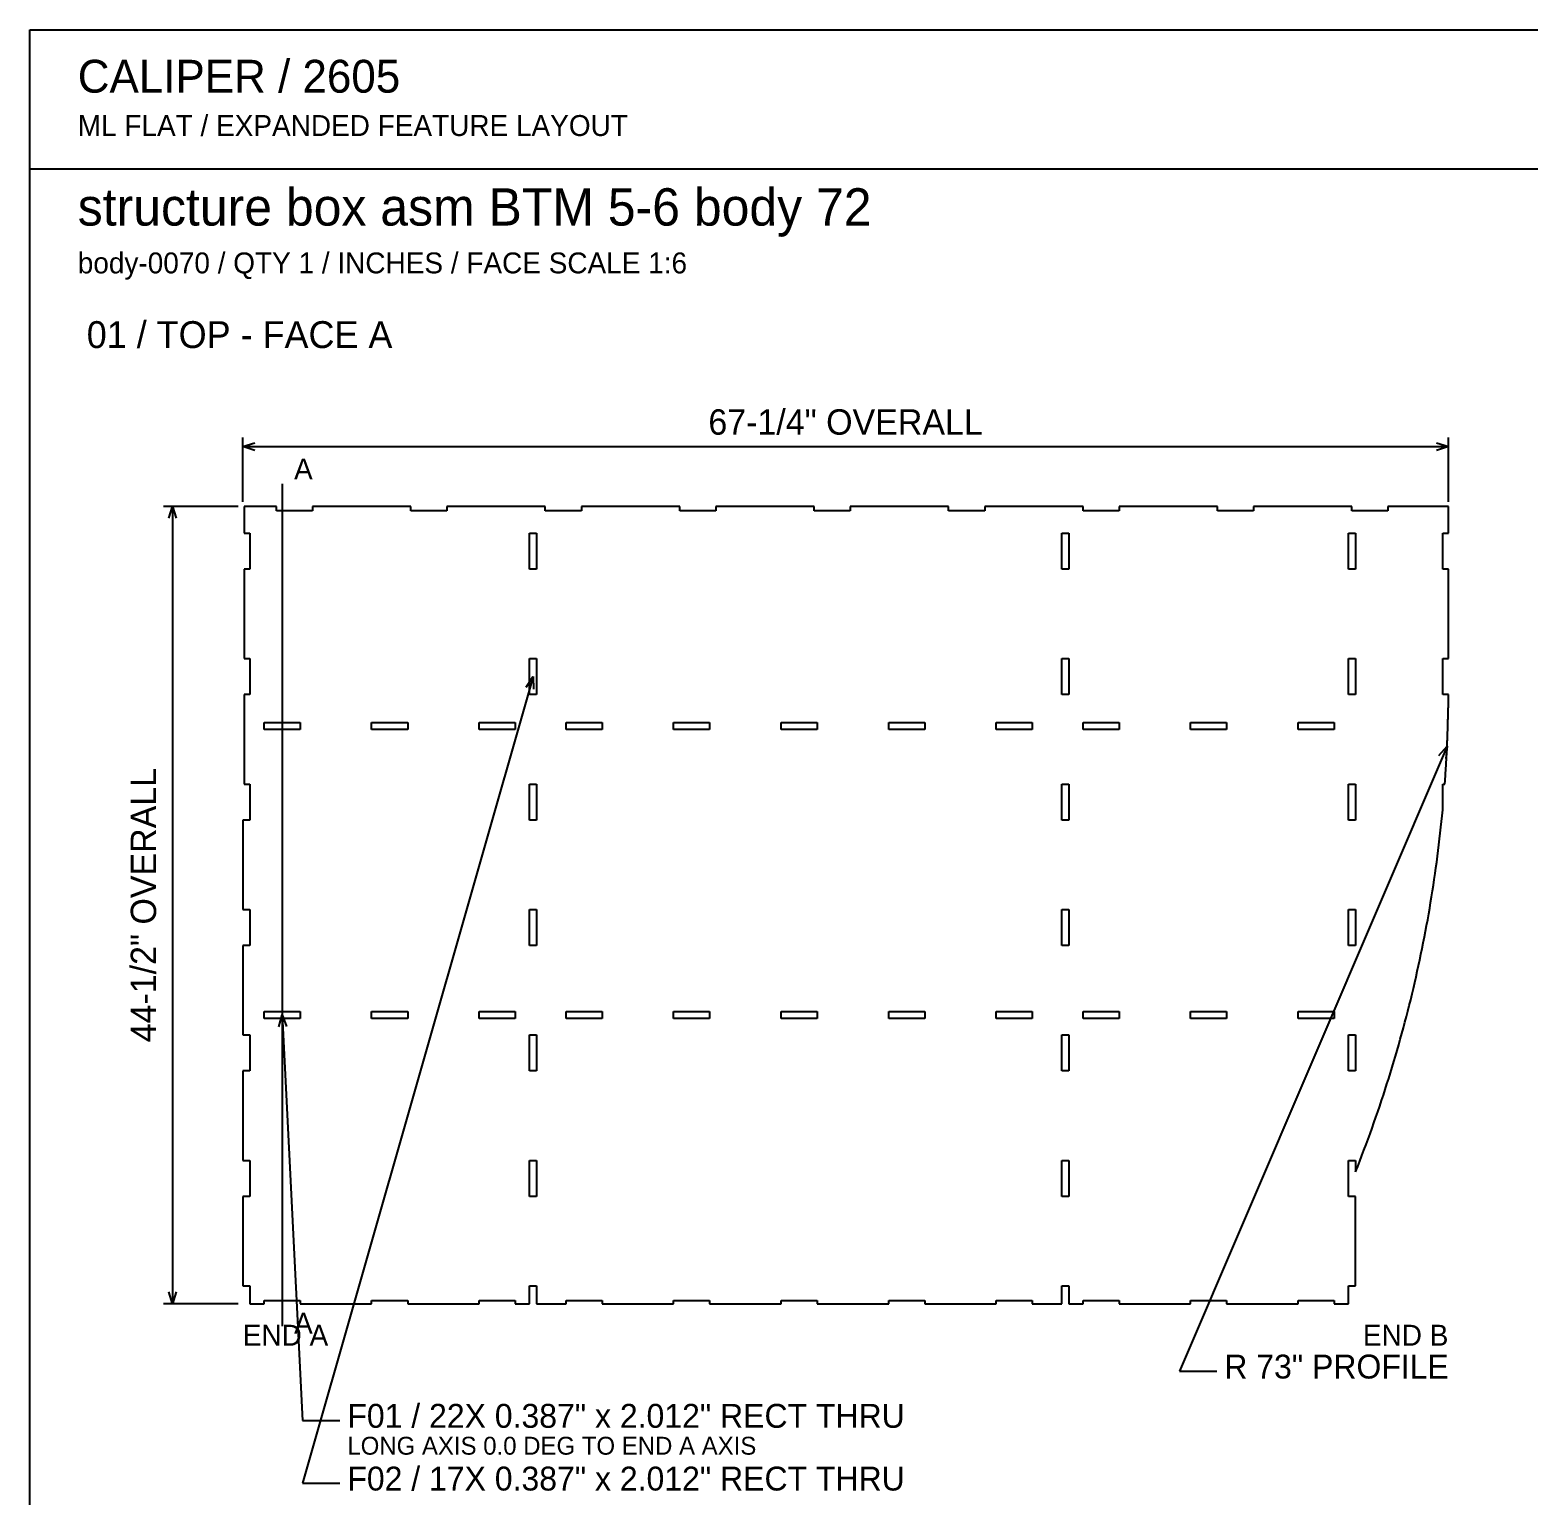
# Model space of a CAD drawing. Header units: inches. Extents: x 3 to 201, y 3 to 129.
# Drawn here: x 2.8 to 86.4, y 47.4 to 129.2 of the extents above; entities that cross this region are included whole.
import ezdxf
from ezdxf.enums import TextEntityAlignment as Align

# ---------------------------------------------------------------- set-up
doc = ezdxf.new("R2010")
doc.units = ezdxf.units.IN
doc.header["$MEASUREMENT"] = 0

msp = doc.modelspace()

# ---------------------------------------------------------------- linework, layer by layer
at = {"layer": 'ANNOTATION'}
for p, q in [((14.705, 102.833), (14.705, 106.417)), ((81.961, 102.833), (81.961, 106.417)), ((14.705, 105.917), (15.372, 106.125)), ((14.705, 105.917), (81.961, 105.917)), ((15.372, 105.708), (14.705, 105.917)), ((81.295, 106.125), (81.961, 105.917)), ((81.961, 105.917), (81.295, 105.708)), ((16.899, 103.833), (16.899, 56.833)), ((14.455, 102.583), (10.289, 102.583)), ((10.58, 101.917), (10.789, 102.583)), ((10.789, 102.583), (10.789, 58.083)), ((10.789, 102.583), (10.997, 101.917)), ((30.899, 93.083), (18.039, 48.083)), ((30.515, 92.5), (30.899, 93.083)), ((30.899, 93.083), (30.916, 92.385)), ((81.889, 89.21), (66.961, 54.333)), ((81.435, 88.679), (81.889, 89.21)), ((81.889, 89.21), (81.818, 88.515)), ((16.724, 73.532), (16.899, 74.208)), ((16.899, 74.208), (18.039, 51.583)), ((16.899, 74.208), (17.14, 73.553)), ((10.789, 58.083), (10.58, 58.75)), ((10.997, 58.75), (10.789, 58.083)), ((14.455, 58.083), (10.289, 58.083)), ((66.961, 54.333), (69.045, 54.333)), ((18.039, 51.583), (20.122, 51.583)), ((18.039, 48.083), (20.122, 48.083))]:
    msp.add_line(p, q, dxfattribs=at)
at = {"layer": 'OUTLINE'}
for p, q in [((2.833, 129.167), (201.167, 129.167)), ((2.833, 2.833), (2.833, 129.167)), ((2.833, 121.417), (201.167, 121.417)), ((16.58, 102.583), (14.774, 102.583)), ((14.774, 102.583), (14.774, 101.089)), ((16.58, 102.333), (16.58, 102.583)), ((18.592, 102.333), (16.58, 102.333)), ((24.08, 102.583), (18.592, 102.583)), ((18.592, 102.583), (18.592, 102.333)), ((24.08, 102.333), (24.08, 102.583)), ((26.092, 102.333), (24.08, 102.333)), ((31.58, 102.583), (26.092, 102.583)), ((26.092, 102.583), (26.092, 102.333)), ((31.58, 102.333), (31.58, 102.583)), ((33.592, 102.333), (31.58, 102.333)), ((39.08, 102.583), (33.592, 102.583)), ((33.592, 102.583), (33.592, 102.333)), ((39.08, 102.333), (39.08, 102.583)), ((41.092, 102.333), (39.08, 102.333)), ((46.58, 102.583), (41.092, 102.583)), ((41.092, 102.583), (41.092, 102.333)), ((46.58, 102.333), (46.58, 102.583)), ((48.592, 102.333), (46.58, 102.333)), ((54.08, 102.583), (48.592, 102.583)), ((48.592, 102.583), (48.592, 102.333)), ((54.08, 102.333), (54.08, 102.583)), ((56.092, 102.333), (54.08, 102.333)), ((61.58, 102.583), (56.092, 102.583)), ((56.092, 102.583), (56.092, 102.333)), ((61.58, 102.333), (61.58, 102.583)), ((63.592, 102.333), (61.58, 102.333)), ((69.08, 102.583), (63.592, 102.583)), ((63.592, 102.583), (63.592, 102.333)), ((69.08, 102.333), (69.08, 102.583)), ((71.092, 102.333), (69.08, 102.333)), ((76.58, 102.583), (71.092, 102.583)), ((71.092, 102.583), (71.092, 102.333)), ((76.58, 102.333), (76.58, 102.583)), ((78.592, 102.333), (76.58, 102.333)), ((81.961, 102.583), (78.592, 102.583)), ((78.592, 102.583), (78.592, 102.333)), ((81.961, 101.089), (81.961, 102.583)), ((14.774, 101.089), (15.092, 101.089)), ((15.092, 101.089), (15.092, 99.077)), ((30.705, 99.077), (30.705, 101.089)), ((30.705, 101.089), (31.092, 101.089)), ((31.092, 101.089), (31.092, 99.077)), ((60.393, 99.077), (60.393, 101.089)), ((60.393, 101.089), (60.78, 101.089)), ((60.78, 101.089), (60.78, 99.077)), ((76.393, 99.077), (76.393, 101.089)), ((76.393, 101.089), (76.78, 101.089)), ((76.78, 101.089), (76.78, 99.077)), ((81.643, 99.077), (81.643, 101.089)), ((81.643, 101.089), (81.961, 101.089)), ((15.092, 99.077), (14.774, 99.077)), ((14.774, 99.077), (14.774, 94.089)), ((31.092, 99.077), (30.705, 99.077)), ((60.78, 99.077), (60.393, 99.077)), ((76.78, 99.077), (76.393, 99.077)), ((81.961, 99.077), (81.643, 99.077)), ((81.961, 94.089), (81.961, 99.077)), ((14.774, 94.089), (15.092, 94.089)), ((15.092, 94.089), (15.092, 92.077)), ((30.705, 92.077), (30.705, 94.089)), ((30.705, 94.089), (31.092, 94.089)), ((31.092, 94.089), (31.092, 92.077)), ((60.393, 92.077), (60.393, 94.089)), ((60.393, 94.089), (60.78, 94.089)), ((60.78, 94.089), (60.78, 92.077)), ((76.393, 92.077), (76.393, 94.089)), ((76.393, 94.089), (76.78, 94.089)), ((76.78, 94.089), (76.78, 92.077)), ((81.643, 92.077), (81.643, 94.089)), ((81.643, 94.089), (81.961, 94.089)), ((15.092, 92.077), (14.774, 92.077)), ((14.774, 92.077), (14.774, 87.089)), ((31.092, 92.077), (30.705, 92.077)), ((60.78, 92.077), (60.393, 92.077)), ((76.78, 92.077), (76.393, 92.077)), ((81.961, 92.077), (81.643, 92.077)), ((81.961, 91.333), (81.961, 92.077)), ((81.948, 91.068), (81.949, 91.134)), ((81.949, 91.134), (81.95, 91.201)), ((81.95, 91.201), (81.952, 91.267)), ((81.952, 91.267), (81.953, 91.333)), ((81.953, 91.333), (81.961, 91.333)), ((15.893, 90.14), (15.893, 90.527)), ((15.893, 90.527), (17.905, 90.527)), ((17.905, 90.527), (17.905, 90.14)), ((21.893, 90.14), (21.893, 90.527)), ((21.893, 90.527), (23.905, 90.527)), ((23.905, 90.527), (23.905, 90.14)), ((27.893, 90.14), (27.893, 90.527)), ((27.893, 90.527), (29.905, 90.527)), ((29.905, 90.527), (29.905, 90.14)), ((32.737, 90.14), (32.737, 90.527)), ((32.737, 90.527), (34.749, 90.527)), ((34.749, 90.527), (34.749, 90.14)), ((38.737, 90.14), (38.737, 90.527)), ((38.737, 90.527), (40.749, 90.527)), ((40.749, 90.527), (40.749, 90.14)), ((44.737, 90.14), (44.737, 90.527)), ((44.737, 90.527), (46.749, 90.527)), ((46.749, 90.527), (46.749, 90.14)), ((50.737, 90.14), (50.737, 90.527)), ((50.737, 90.527), (52.749, 90.527)), ((52.749, 90.527), (52.749, 90.14)), ((56.737, 90.14), (56.737, 90.527)), ((56.737, 90.527), (58.749, 90.527)), ((58.749, 90.527), (58.749, 90.14)), ((61.58, 90.14), (61.58, 90.527)), ((61.58, 90.527), (63.592, 90.527)), ((63.592, 90.527), (63.592, 90.14)), ((67.58, 90.14), (67.58, 90.527)), ((67.58, 90.527), (69.592, 90.527)), ((69.592, 90.527), (69.592, 90.14)), ((73.58, 90.14), (73.58, 90.527)), ((73.58, 90.527), (75.592, 90.527)), ((75.592, 90.527), (75.592, 90.14)), ((81.927, 90.205), (81.929, 90.271)), ((81.929, 90.271), (81.931, 90.338)), ((81.931, 90.338), (81.932, 90.404)), ((81.932, 90.404), (81.934, 90.47)), ((81.934, 90.47), (81.936, 90.537)), ((81.936, 90.537), (81.938, 90.603)), ((81.938, 90.603), (81.939, 90.67)), ((81.939, 90.67), (81.941, 90.736)), ((81.941, 90.736), (81.943, 90.802)), ((81.943, 90.802), (81.944, 90.869)), ((81.944, 90.869), (81.945, 90.935)), ((81.945, 90.935), (81.947, 91.001)), ((81.947, 91.001), (81.948, 91.068)), ((17.905, 90.14), (15.893, 90.14)), ((23.905, 90.14), (21.893, 90.14)), ((29.905, 90.14), (27.893, 90.14)), ((34.749, 90.14), (32.737, 90.14)), ((40.749, 90.14), (38.737, 90.14)), ((46.749, 90.14), (44.737, 90.14)), ((52.749, 90.14), (50.737, 90.14)), ((58.749, 90.14), (56.737, 90.14)), ((63.592, 90.14), (61.58, 90.14)), ((69.592, 90.14), (67.58, 90.14)), ((75.592, 90.14), (73.58, 90.14)), ((81.898, 89.409), (81.9, 89.475)), ((81.9, 89.475), (81.903, 89.542)), ((81.903, 89.542), (81.906, 89.608)), ((81.906, 89.608), (81.908, 89.674)), ((81.908, 89.674), (81.911, 89.741)), ((81.911, 89.741), (81.913, 89.807)), ((81.913, 89.807), (81.916, 89.873)), ((81.916, 89.873), (81.918, 89.94)), ((81.918, 89.94), (81.92, 90.006)), ((81.92, 90.006), (81.922, 90.072)), ((81.922, 90.072), (81.924, 90.139)), ((81.924, 90.139), (81.927, 90.205)), ((81.856, 88.547), (81.86, 88.613)), ((81.86, 88.613), (81.863, 88.679)), ((81.863, 88.679), (81.867, 88.746)), ((81.867, 88.746), (81.87, 88.812)), ((81.87, 88.812), (81.873, 88.878)), ((81.873, 88.878), (81.877, 88.945)), ((81.877, 88.945), (81.88, 89.011)), ((81.88, 89.011), (81.883, 89.077)), ((81.883, 89.077), (81.886, 89.144)), ((81.886, 89.144), (81.889, 89.21)), ((81.889, 89.21), (81.892, 89.276)), ((81.892, 89.276), (81.895, 89.343)), ((81.895, 89.343), (81.898, 89.409)), ((81.805, 87.685), (81.809, 87.752)), ((81.809, 87.752), (81.814, 87.818)), ((81.814, 87.818), (81.818, 87.884)), ((81.818, 87.884), (81.822, 87.95)), ((81.822, 87.95), (81.826, 88.017)), ((81.826, 88.017), (81.83, 88.083)), ((81.83, 88.083), (81.834, 88.149)), ((81.834, 88.149), (81.838, 88.215)), ((81.838, 88.215), (81.842, 88.282)), ((81.842, 88.282), (81.846, 88.348)), ((81.846, 88.348), (81.849, 88.414)), ((81.849, 88.414), (81.853, 88.481)), ((81.853, 88.481), (81.856, 88.547)), ((14.774, 87.089), (15.092, 87.089)), ((15.092, 87.089), (15.092, 85.077)), ((30.705, 85.077), (30.705, 87.089)), ((30.705, 87.089), (31.092, 87.089)), ((31.092, 87.089), (31.092, 85.077)), ((60.393, 85.077), (60.393, 87.089)), ((60.393, 87.089), (60.78, 87.089)), ((60.78, 87.089), (60.78, 85.077)), ((76.393, 85.077), (76.393, 87.089)), ((76.393, 87.089), (76.78, 87.089)), ((76.78, 87.089), (76.78, 85.077)), ((81.643, 85.647), (81.643, 87.089)), ((81.643, 87.089), (81.764, 87.089)), ((81.764, 87.089), (81.768, 87.156)), ((81.768, 87.156), (81.773, 87.222)), ((81.773, 87.222), (81.778, 87.288)), ((81.778, 87.288), (81.783, 87.354)), ((81.783, 87.354), (81.787, 87.42)), ((81.787, 87.42), (81.792, 87.487)), ((81.792, 87.487), (81.796, 87.553)), ((81.796, 87.553), (81.801, 87.619)), ((81.801, 87.619), (81.805, 87.685)), ((81.579, 84.998), (81.612, 85.322)), ((81.612, 85.322), (81.643, 85.647)), ((15.092, 85.077), (14.705, 85.077)), ((14.705, 85.077), (14.705, 80.089)), ((31.092, 85.077), (30.705, 85.077)), ((60.78, 85.077), (60.393, 85.077)), ((76.78, 85.077), (76.393, 85.077)), ((81.51, 84.35), (81.545, 84.674)), ((81.545, 84.674), (81.579, 84.998)), ((81.395, 83.38), (81.434, 83.703)), ((81.434, 83.703), (81.473, 84.027)), ((81.473, 84.027), (81.51, 84.35)), ((81.311, 82.734), (81.353, 83.057)), ((81.353, 83.057), (81.395, 83.38)), ((81.174, 81.766), (81.221, 82.089)), ((81.221, 82.089), (81.267, 82.411)), ((81.267, 82.411), (81.311, 82.734)), ((81.024, 80.801), (81.076, 81.122)), ((81.076, 81.122), (81.126, 81.444)), ((81.126, 81.444), (81.174, 81.766)), ((80.918, 80.158), (80.972, 80.479)), ((80.972, 80.479), (81.024, 80.801)), ((14.705, 80.089), (15.092, 80.089)), ((15.092, 80.089), (15.092, 78.077)), ((30.705, 78.077), (30.705, 80.089)), ((30.705, 80.089), (31.092, 80.089)), ((31.092, 80.089), (31.092, 78.077)), ((60.393, 78.077), (60.393, 80.089)), ((60.393, 80.089), (60.78, 80.089)), ((60.78, 80.089), (60.78, 78.077)), ((76.393, 78.077), (76.393, 80.089)), ((76.393, 80.089), (76.78, 80.089)), ((76.78, 80.089), (76.78, 78.077)), ((80.746, 79.196), (80.805, 79.516)), ((80.805, 79.516), (80.862, 79.837)), ((80.862, 79.837), (80.918, 80.158)), ((80.625, 78.556), (80.687, 78.875)), ((80.687, 78.875), (80.746, 79.196)), ((15.092, 78.077), (14.705, 78.077)), ((14.705, 78.077), (14.705, 73.089)), ((31.092, 78.077), (30.705, 78.077)), ((60.78, 78.077), (60.393, 78.077)), ((76.78, 78.077), (76.393, 78.077)), ((80.433, 77.597), (80.498, 77.917)), ((80.498, 77.917), (80.562, 78.236)), ((80.562, 78.236), (80.625, 78.556)), ((80.227, 76.642), (80.297, 76.96)), ((80.297, 76.96), (80.366, 77.279)), ((80.366, 77.279), (80.433, 77.597)), ((80.083, 76.007), (80.156, 76.324)), ((80.156, 76.324), (80.227, 76.642)), ((79.857, 75.056), (79.934, 75.373)), ((79.934, 75.373), (80.009, 75.689)), ((80.009, 75.689), (80.083, 76.007)), ((15.893, 74.015), (15.893, 74.402)), ((15.893, 74.402), (17.905, 74.402)), ((17.905, 74.402), (17.905, 74.015)), ((21.893, 74.015), (21.893, 74.402)), ((21.893, 74.402), (23.905, 74.402)), ((23.905, 74.402), (23.905, 74.015)), ((27.893, 74.015), (27.893, 74.402)), ((27.893, 74.402), (29.905, 74.402)), ((29.905, 74.402), (29.905, 74.015)), ((32.737, 74.015), (32.737, 74.402)), ((32.737, 74.402), (34.749, 74.402)), ((34.749, 74.402), (34.749, 74.015)), ((38.737, 74.015), (38.737, 74.402)), ((38.737, 74.402), (40.749, 74.402)), ((40.749, 74.402), (40.749, 74.015)), ((44.737, 74.015), (44.737, 74.402)), ((44.737, 74.402), (46.749, 74.402)), ((46.749, 74.402), (46.749, 74.015)), ((50.737, 74.015), (50.737, 74.402)), ((50.737, 74.402), (52.749, 74.402)), ((52.749, 74.402), (52.749, 74.015)), ((56.737, 74.015), (56.737, 74.402)), ((56.737, 74.402), (58.749, 74.402)), ((58.749, 74.402), (58.749, 74.015)), ((61.58, 74.015), (61.58, 74.402)), ((61.58, 74.402), (63.592, 74.402)), ((63.592, 74.402), (63.592, 74.015)), ((67.58, 74.015), (67.58, 74.402)), ((67.58, 74.402), (69.592, 74.402)), ((69.592, 74.402), (69.592, 74.015)), ((73.58, 74.015), (73.58, 74.402)), ((73.58, 74.402), (75.592, 74.402)), ((75.592, 74.402), (75.592, 74.015)), ((79.617, 74.109), (79.699, 74.424)), ((79.699, 74.424), (79.778, 74.74)), ((79.778, 74.74), (79.857, 75.056)), ((17.905, 74.015), (15.893, 74.015)), ((23.905, 74.015), (21.893, 74.015)), ((29.905, 74.015), (27.893, 74.015)), ((34.749, 74.015), (32.737, 74.015)), ((40.749, 74.015), (38.737, 74.015)), ((46.749, 74.015), (44.737, 74.015)), ((52.749, 74.015), (50.737, 74.015)), ((58.749, 74.015), (56.737, 74.015)), ((63.592, 74.015), (61.58, 74.015)), ((69.592, 74.015), (67.58, 74.015)), ((75.592, 74.015), (73.58, 74.015)), ((79.451, 73.479), (79.535, 73.793)), ((79.535, 73.793), (79.617, 74.109)), ((14.705, 73.089), (15.092, 73.089)), ((15.092, 73.089), (15.092, 71.077)), ((30.705, 71.077), (30.705, 73.089)), ((30.705, 73.089), (31.092, 73.089)), ((31.092, 73.089), (31.092, 71.077)), ((60.393, 71.077), (60.393, 73.089)), ((60.393, 73.089), (60.78, 73.089)), ((60.78, 73.089), (60.78, 71.077)), ((76.393, 71.077), (76.393, 73.089)), ((76.393, 73.089), (76.78, 73.089)), ((76.78, 73.089), (76.78, 71.077)), ((79.19, 72.537), (79.279, 72.85)), ((79.279, 72.85), (79.365, 73.164)), ((79.365, 73.164), (79.451, 73.479)), ((78.917, 71.598), (79.01, 71.911)), ((79.01, 71.911), (79.101, 72.224)), ((79.101, 72.224), (79.19, 72.537)), ((15.092, 71.077), (14.705, 71.077)), ((14.705, 71.077), (14.705, 66.089)), ((31.092, 71.077), (30.705, 71.077)), ((60.78, 71.077), (60.393, 71.077)), ((76.78, 71.077), (76.393, 71.077)), ((78.729, 70.975), (78.824, 71.286)), ((78.824, 71.286), (78.917, 71.598)), ((78.435, 70.043), (78.534, 70.353)), ((78.534, 70.353), (78.632, 70.664)), ((78.632, 70.664), (78.729, 70.975)), ((78.128, 69.115), (78.232, 69.424)), ((78.232, 69.424), (78.334, 69.733)), ((78.334, 69.733), (78.435, 70.043)), ((77.917, 68.498), (78.024, 68.806)), ((78.024, 68.806), (78.128, 69.115)), ((77.59, 67.578), (77.701, 67.884)), ((77.701, 67.884), (77.81, 68.191)), ((77.81, 68.191), (77.917, 68.498)), ((77.251, 66.661), (77.366, 66.966)), ((77.366, 66.966), (77.479, 67.272)), ((77.479, 67.272), (77.59, 67.578)), ((14.705, 66.089), (15.092, 66.089)), ((15.092, 66.089), (15.092, 64.077)), ((30.705, 64.077), (30.705, 66.089)), ((30.705, 66.089), (31.092, 66.089)), ((31.092, 66.089), (31.092, 64.077)), ((60.393, 64.077), (60.393, 66.089)), ((60.393, 66.089), (60.78, 66.089)), ((60.78, 66.089), (60.78, 64.077)), ((76.393, 64.077), (76.393, 66.089)), ((76.393, 66.089), (76.78, 66.089)), ((76.78, 66.089), (76.78, 65.446)), ((76.9, 65.749), (77.018, 66.053)), ((77.018, 66.053), (77.135, 66.357)), ((77.135, 66.357), (77.251, 66.661)), ((76.78, 65.446), (76.9, 65.749)), ((15.092, 64.077), (14.705, 64.077)), ((14.705, 64.077), (14.705, 59.089)), ((31.092, 64.077), (30.705, 64.077)), ((60.78, 64.077), (60.393, 64.077)), ((76.774, 64.077), (76.393, 64.077)), ((76.774, 59.089), (76.774, 64.077)), ((14.705, 59.089), (15.092, 59.089)), ((15.092, 59.089), (15.092, 58.083)), ((30.705, 58.083), (30.705, 59.089)), ((30.705, 59.089), (31.092, 59.089)), ((31.092, 59.089), (31.092, 58.083)), ((60.393, 58.083), (60.393, 59.089)), ((60.393, 59.089), (60.78, 59.089)), ((60.78, 59.089), (60.78, 58.083)), ((76.393, 58.083), (76.393, 59.089)), ((76.393, 59.089), (76.774, 59.089)), ((15.092, 58.083), (15.893, 58.083)), ((15.893, 58.083), (15.893, 58.277)), ((15.893, 58.277), (17.905, 58.277)), ((17.905, 58.277), (17.905, 58.083)), ((17.905, 58.083), (21.893, 58.083)), ((21.893, 58.083), (21.893, 58.277)), ((21.893, 58.277), (23.905, 58.277)), ((23.905, 58.277), (23.905, 58.083)), ((23.905, 58.083), (27.893, 58.083)), ((27.893, 58.083), (27.893, 58.277)), ((27.893, 58.277), (29.905, 58.277)), ((29.905, 58.277), (29.905, 58.083)), ((29.905, 58.083), (30.705, 58.083)), ((31.092, 58.083), (32.737, 58.083)), ((32.737, 58.083), (32.737, 58.277)), ((32.737, 58.277), (34.749, 58.277)), ((34.749, 58.277), (34.749, 58.083)), ((34.749, 58.083), (38.737, 58.083)), ((38.737, 58.083), (38.737, 58.277)), ((38.737, 58.277), (40.749, 58.277)), ((40.749, 58.277), (40.749, 58.083)), ((40.749, 58.083), (44.737, 58.083)), ((44.737, 58.083), (44.737, 58.277)), ((44.737, 58.277), (46.749, 58.277)), ((46.749, 58.277), (46.749, 58.083)), ((46.749, 58.083), (50.737, 58.083)), ((50.737, 58.083), (50.737, 58.277)), ((50.737, 58.277), (52.749, 58.277)), ((52.749, 58.277), (52.749, 58.083)), ((52.749, 58.083), (56.737, 58.083)), ((56.737, 58.083), (56.737, 58.277)), ((56.737, 58.277), (58.749, 58.277)), ((58.749, 58.277), (58.749, 58.083)), ((58.749, 58.083), (60.393, 58.083)), ((60.78, 58.083), (61.58, 58.083)), ((61.58, 58.083), (61.58, 58.277)), ((61.58, 58.277), (63.592, 58.277)), ((63.592, 58.277), (63.592, 58.083)), ((63.592, 58.083), (67.58, 58.083)), ((67.58, 58.083), (67.58, 58.277)), ((67.58, 58.277), (69.592, 58.277)), ((69.592, 58.277), (69.592, 58.083)), ((69.592, 58.083), (73.58, 58.083)), ((73.58, 58.083), (73.58, 58.277)), ((73.58, 58.277), (75.592, 58.277)), ((75.592, 58.277), (75.592, 58.083)), ((75.592, 58.083), (76.393, 58.083))]:
    msp.add_line(p, q, dxfattribs=at)

# ---------------------------------------------------------------- texts
at = {"layer": 'ANNOTATION'}
for s, height, p in [('CALIPER / 2605', 1.83333, (5.5, 125.667)), ('ML FLAT / EXPANDED FEATURE LAYOUT', 1.16667, (5.5, 123.25)), ('structure box asm BTM 5-6 body 72', 2.08333, (5.5, 118.25)), ('body-0070 / QTY 1 / INCHES / FACE SCALE 1:6', 1.16667, (5.5, 115.583)), ('01 / TOP - FACE A', 1.5, (6, 111.417)), ('A', 1.167, (17.566, 104.083)), ('END A', 1.1667, (14.705, 55.75)), ('A', 1.167, (17.566, 56.417)), ('R 73" PROFILE', 1.33333, (69.461, 53.917)), ('F01 / 22X 0.387" x 2.012" RECT THRU', 1.33333, (20.539, 51.167)), ('LONG AXIS 0.0 DEG TO END A AXIS', 1, (20.539, 49.667)), ('F02 / 17X 0.387" x 2.012" RECT THRU', 1.33333, (20.539, 47.667))]:
    msp.add_text(s, height=height, dxfattribs=at).set_placement(p)
msp.add_text('67-1/4" OVERALL', height=1.41667, dxfattribs=at).set_placement((48.333, 106.583), align=Align.CENTER)
msp.add_text('44-1/2" OVERALL', height=1.41667, rotation=90, dxfattribs=at).set_placement((9.872, 80.333), align=Align.CENTER)
msp.add_text('END B', height=1.1667, dxfattribs=at).set_placement((81.961, 55.75), align=Align.RIGHT)

doc.saveas('drawing.dxf')
